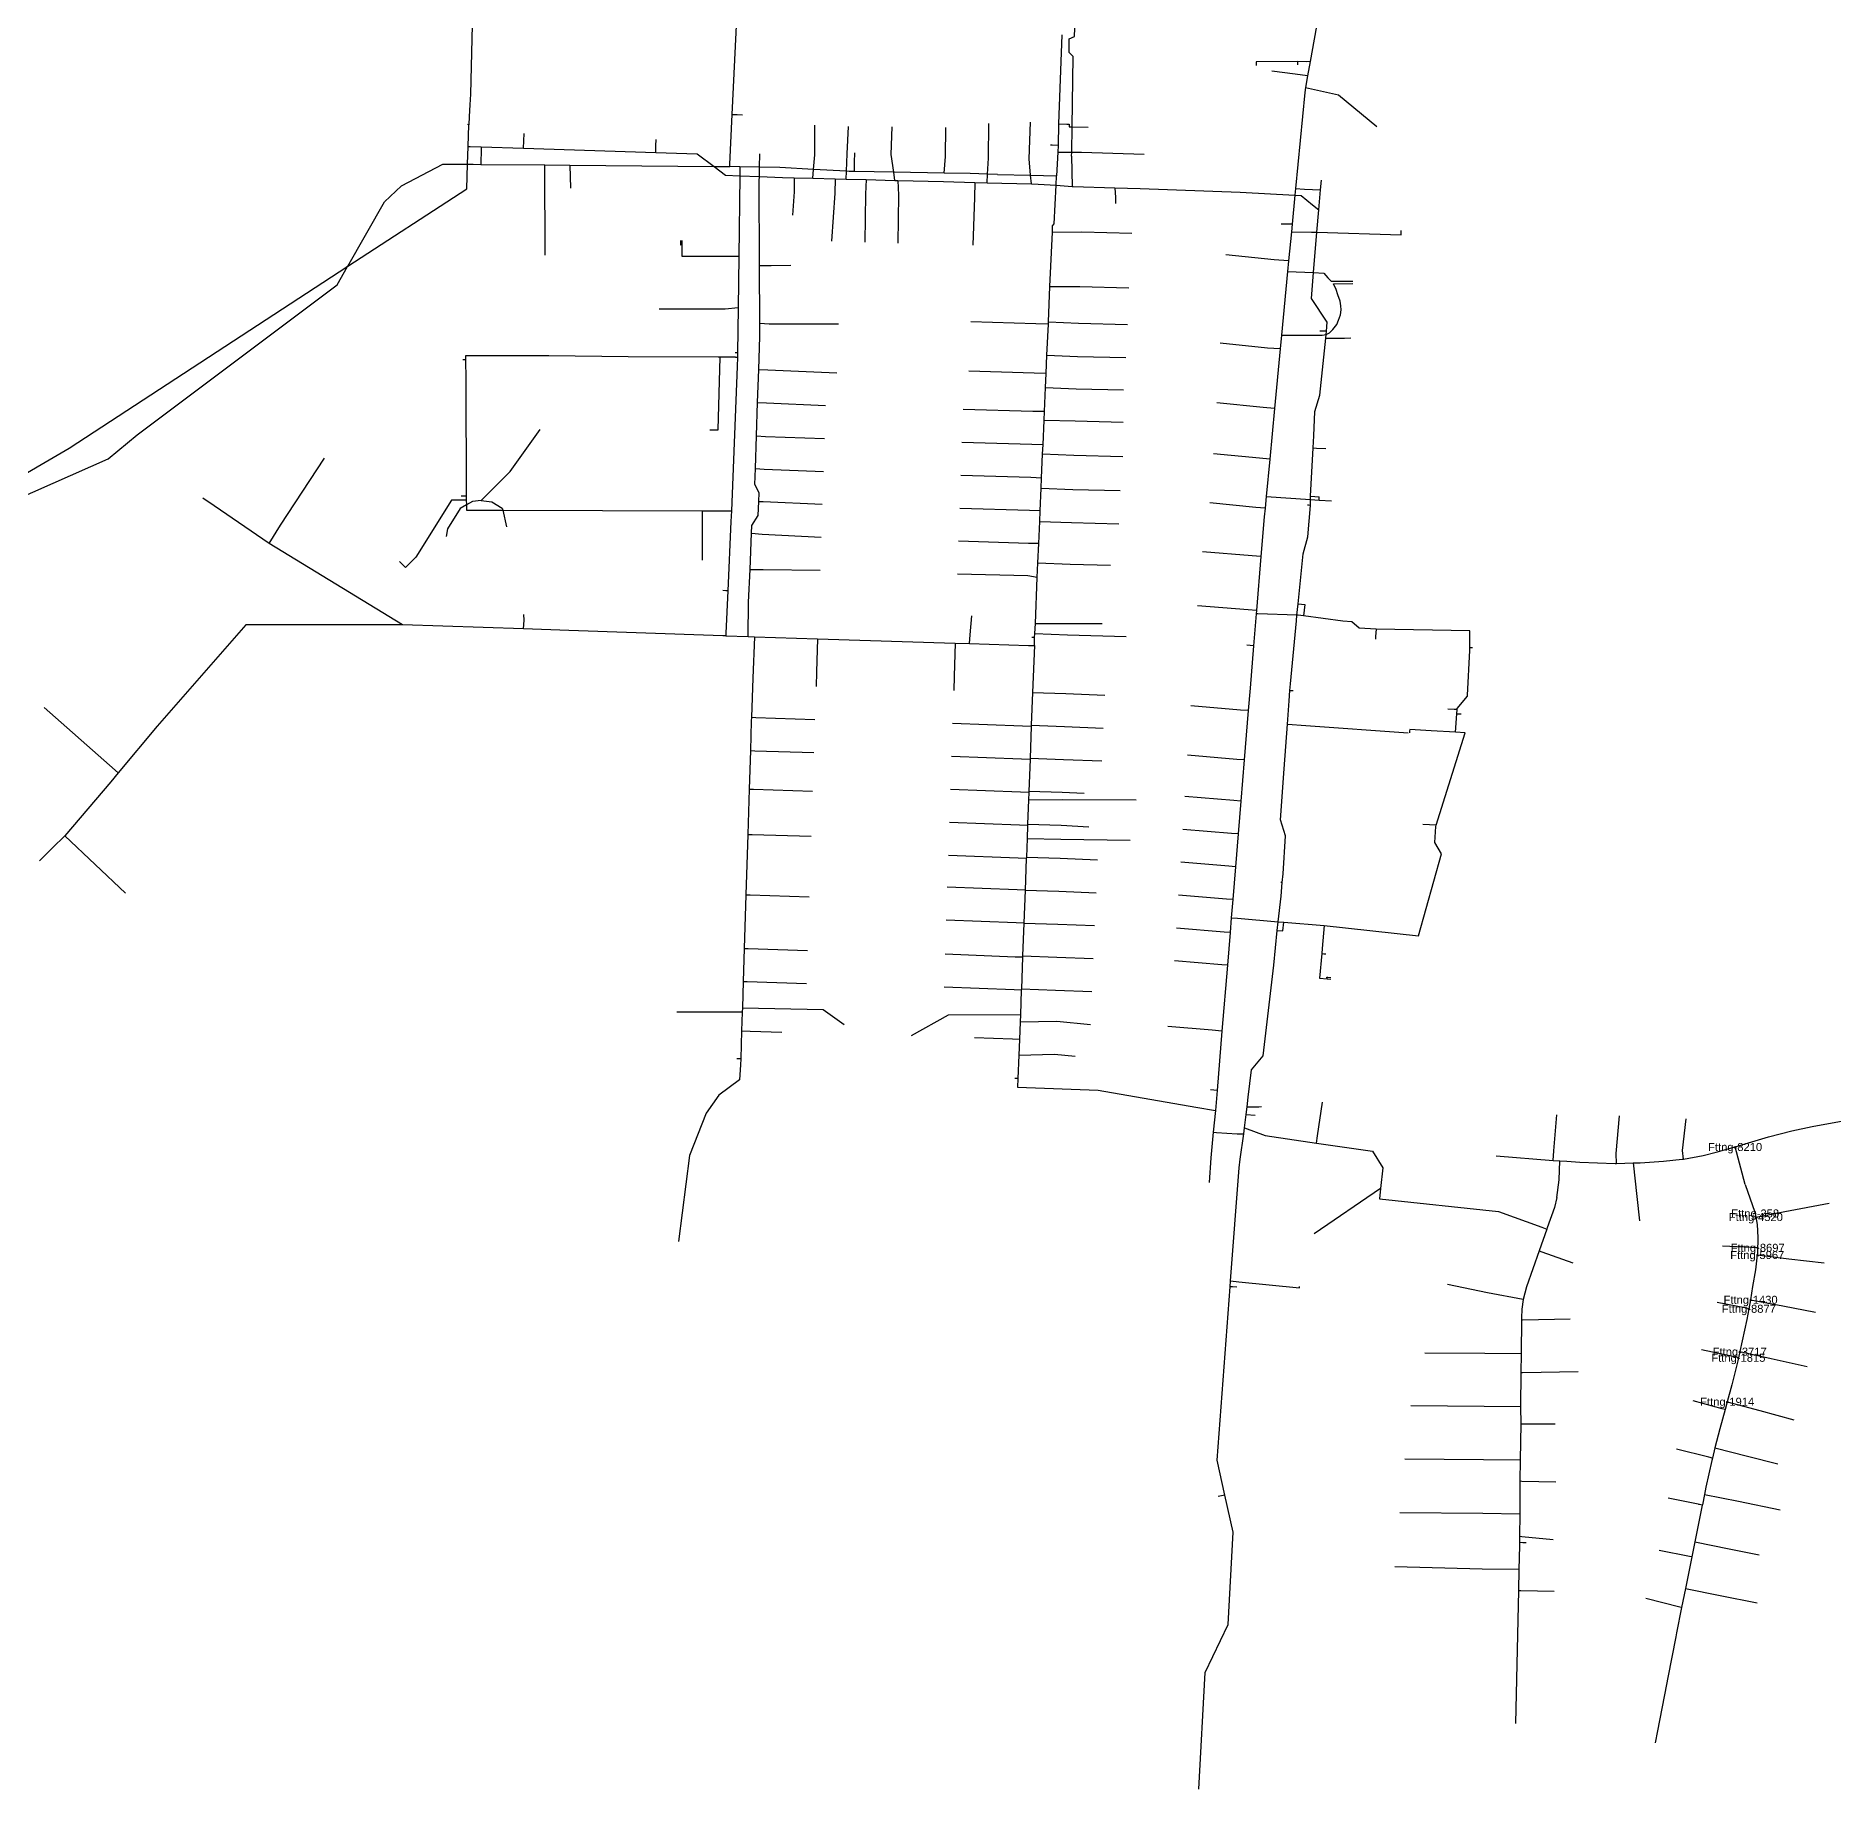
# Model space of a CAD drawing. Header units: inches. Extents: x 1024943 to 1043005, y 1856303 to 1868730.
# Drawn here: x 1032801 to 1035495, y 1856376 to 1859006 of the extents above; entities that cross this region are included whole.
import ezdxf
from ezdxf.enums import TextEntityAlignment as Align

# ---------------------------------------------------------------- set-up
doc = ezdxf.new("R2010")
doc.units = ezdxf.units.IN
doc.header["$MEASUREMENT"] = 0
doc.header["$PDMODE"] = 36
for name, color, linetype in [('Water_Junction', 50, 'Continuous'), ('Water_Junction_assetid_Labels', 7, 'Continuous'), ('Water_Network', 130, 'Continuous')]:
    doc.layers.add(name, color=color, linetype=linetype)
doc.styles.get("Standard").update_dxf_attribs({"font": 'arial.ttf'})

msp = doc.modelspace()

# ---------------------------------------------------------------- linework, layer by layer
at = {"layer": 'Water_Junction'}
for p in [(1035348.5, 1857338.8, 0), (1035378.5, 1857239.1, 0), (1035379.6, 1857233.7, 0), (1035382.3, 1857187.6, 0), (1035381.7, 1857176.8, 0), (1035371.7, 1857109.6, 0), (1035369.1, 1857096.1, 0), (1035353.4, 1857022.6, 0), (1035355.4, 1857031.8, 0), (1035336.6, 1856956.7, 0)]:
    msp.add_point(p, dxfattribs=at)
at = {"layer": 'Water_Network', "elevation": 0}
for points in [[(1033844.7, 1858887.9), (1033854.5, 1859093.2), (1033858.6, 1859178.6)], [(1034744.5, 1859154.2), (1034738.6, 1859121), (1034711.3, 1858967.2)], [(1034353.6, 1858825.1), (1034353.7, 1858831.3), (1034354.3, 1858869.1), (1034356, 1858974.9), (1034350.1, 1858980.8), (1034350.1, 1859001.1), (1034357.7, 1859004.5), (1034362.2, 1859116.6), (1034362.5, 1859124.8)], [(1033456.4, 1859084.8), (1033452, 1858918.4), (1033451.2, 1858902.3), (1033450.3, 1858884.8)], [(1033456.4, 1859084.8), (1033452, 1858918.4), (1033451.2, 1858902.3), (1033450.3, 1858884.8)], [(1034338.8, 1859007.3), (1034334, 1858873.7)], [(1034338.8, 1859007.3), (1034334, 1858873.7)], [(1034692.3, 1858967.1), (1034630.4, 1858966.9), (1034630.2, 1858961.2)], [(1034692.3, 1858967.1), (1034692.5, 1858964.5)], [(1034705.3, 1858966.6), (1034692.3, 1858967.1)], [(1034692.5, 1858964.5), (1034692.5, 1858962.1)], [(1034711.3, 1858967.2), (1034707.5, 1858945.9), (1034704.4, 1858928.2), (1034703.1, 1858920.7)], [(1034711.3, 1858967.2), (1034705.3, 1858966.6)], [(1034688.8, 1858948.4), (1034653.6, 1858952.9)], [(1034707.5, 1858945.9), (1034688.8, 1858948.4)], [(1034703.1, 1858920.7), (1034689.4, 1858776.9)], [(1034704.4, 1858928.2), (1034753.8, 1858917)], [(1034753.8, 1858917), (1034811.4, 1858869.6)], [(1033450.3, 1858884.8), (1033449.7, 1858872.4)], [(1033450.3, 1858884.8), (1033449.7, 1858872.4)], [(1033841, 1858813), (1033844.7, 1858887.9)], [(1033844.7, 1858887.9), (1033852.3, 1858887.5)], [(1033852.3, 1858887.5), (1033859.9, 1858887.1)], [(1034290, 1858821.2), (1034292, 1858876.4)], [(1033449.7, 1858872.4), (1033447.9, 1858872.5)], [(1033448.7, 1858839.8), (1033449.7, 1858872.4)], [(1033448.7, 1858839.8), (1033449.7, 1858872.4)], [(1033531.7, 1858837.1), (1033532.1, 1858848.2), (1033532.5, 1858859.3)], [(1033729.9, 1858830.8), (1033730.2, 1858840.5), (1033730.5, 1858850.2)], [(1033968.3, 1858827.4), (1033968.7, 1858871.8)], [(1034017, 1858828.6), (1034019.2, 1858869.6)], [(1034083, 1858827.9), (1034084.3, 1858869)], [(1034164.3, 1858824.5), (1034165, 1858868.1)], [(1034228.7, 1858822.3), (1034229.5, 1858874.1)], [(1034334, 1858873.7), (1034333.3, 1858841.4)], [(1034334, 1858873.7), (1034333.3, 1858841.4)], [(1034334, 1858873.7), (1034346.5, 1858873.3)], [(1034346.5, 1858873.3), (1034350.1, 1858873.1), (1034350.1, 1858869.1)], [(1034350.1, 1858869.1), (1034354.3, 1858869.1), (1034378.3, 1858868.8)], [(1032557.4, 1858249.3), (1032752, 1858329.6), (1032850.3, 1858387.3), (1033268.2, 1858659.9), (1033446.8, 1858776.4), (1033447.9, 1858813.1), (1033448.7, 1858839.8)], [(1032557.4, 1858249.3), (1032752, 1858329.6), (1032850.3, 1858387.3), (1033268.2, 1858659.9), (1033446.8, 1858776.4), (1033447.9, 1858813.1), (1033448.7, 1858839.8)], [(1033448.7, 1858839.8), (1033451.8, 1858839.7), (1033468.3, 1858839.2)], [(1033448.7, 1858839.8), (1033451.8, 1858839.7), (1033468.3, 1858839.2)], [(1033468.3, 1858839.2), (1033468.2, 1858836.9), (1033467.5, 1858812.9)], [(1033468.3, 1858839.2), (1033468.2, 1858836.9), (1033467.5, 1858812.9)], [(1033468.3, 1858839.2), (1033531.7, 1858837.1), (1033729.9, 1858830.8), (1033792.3, 1858828.8), (1033817.6, 1858809.7), (1033834.8, 1858796.7), (1033856.1, 1858795.9), (1033885.4, 1858794.7), (1033920.1, 1858793.2)], [(1033468.3, 1858839.2), (1033531.7, 1858837.1), (1033729.9, 1858830.8), (1033792.3, 1858828.8), (1033817.6, 1858809.7), (1033834.8, 1858796.7), (1033856.1, 1858795.9), (1033885.4, 1858794.7), (1033920.1, 1858793.2)], [(1033885.3, 1858788.1), (1033885.4, 1858794.7), (1033885.7, 1858808.6), (1033886.1, 1858828.6)], [(1033965.5, 1858792.1), (1033966.5, 1858805.2), (1033968.3, 1858827.4)], [(1034015.5, 1858790.8), (1034015.9, 1858802.5), (1034017, 1858828.6)], [(1034027.9, 1858802.1), (1034028.2, 1858816.2), (1034028.4, 1858830.2)], [(1034088.6, 1858788.9), (1034086.8, 1858801.2), (1034083, 1858827.9)], [(1034162.4, 1858799.9), (1034164.3, 1858824.5)], [(1034226.8, 1858785.4), (1034227.4, 1858798.3), (1034228.7, 1858822.3)], [(1034324.5, 1858841.9), (1034321.7, 1858841.8)], [(1034333.3, 1858841.4), (1034324.5, 1858841.9)], [(1034333.3, 1858841.4), (1034332.8, 1858831.4), (1034331, 1858795.7)], [(1034333.3, 1858841.4), (1034332.8, 1858831.4), (1034331, 1858795.7)], [(1034332.8, 1858831.4), (1034353.7, 1858831.3), (1034368.4, 1858831.2)], [(1034353.6, 1858825.1), (1034354.3, 1858779.7)], [(1034368.4, 1858831.2), (1034462.5, 1858828.2)], [(1032712.9, 1858284.5), (1032908.7, 1858371.2), (1032952.2, 1858407.1), (1033252.2, 1858631.9), (1033268, 1858659.5), (1033267.9, 1858659.4), (1033267.8, 1858659.4), (1033267.8, 1858659.5), (1033267.7, 1858659.5), (1033267.7, 1858659.5), (1033267.6, 1858659.5), (1033267.6, 1858659.6), (1033267.6, 1858659.6), (1033267.5, 1858659.7), (1033267.5, 1858659.8), (1033267.5, 1858659.8), (1033267.5, 1858659.9), (1033267.6, 1858659.9), (1033267.6, 1858660), (1033267.6, 1858660), (1033267.7, 1858660.1), (1033267.7, 1858660.1), (1033267.8, 1858660.1), (1033267.8, 1858660.1), (1033267.9, 1858660.1), (1033268, 1858660.1), (1033268, 1858660.1), (1033268.1, 1858660.1), (1033268.1, 1858660), (1033268.2, 1858660), (1033268.2, 1858659.9), (1033268.2, 1858659.9), (1033268.5, 1858660.3), (1033323.5, 1858756.5), (1033348.5, 1858780.5), (1033410.6, 1858813.4), (1033447.4, 1858813.1), (1033447.4, 1858813.2), (1033447.4, 1858813.2), (1033447.5, 1858813.3), (1033447.5, 1858813.4), (1033447.6, 1858813.4), (1033447.6, 1858813.5), (1033447.7, 1858813.5), (1033447.8, 1858813.6), (1033447.9, 1858813.6), (1033448, 1858813.6), (1033448.1, 1858813.5), (1033448.1, 1858813.5), (1033448.2, 1858813.4), (1033448.3, 1858813.4), (1033448.3, 1858813.3), (1033448.4, 1858813.2), (1033448.4, 1858813.1), (1033448.4, 1858813.1), (1033456.1, 1858813), (1033467.5, 1858812.9), (1033563.7, 1858812), (1033601.4, 1858811.7), (1033817.1, 1858809.7), (1033817.1, 1858809.7), (1033817.1, 1858809.8), (1033817, 1858809.9), (1033817, 1858809.9), (1033817, 1858810), (1033817.1, 1858810), (1033817.1, 1858810.1), (1033817.1, 1858810.1), (1033817.1, 1858810.2), (1033817.2, 1858810.2), (1033817.2, 1858810.3), (1033817.3, 1858810.3), (1033817.4, 1858810.3), (1033817.4, 1858810.3), (1033817.5, 1858810.3), (1033817.5, 1858810.3), (1033817.6, 1858810.2), (1033817.6, 1858810.2), (1033817.7, 1858810.1), (1033817.7, 1858810.1), (1033817.7, 1858810), (1033817.7, 1858810), (1033817.7, 1858809.9), (1033817.7, 1858809.8), (1033817.7, 1858809.8), (1033817.7, 1858809.7), (1033817.6, 1858809.7), (1033818.1, 1858809.7), (1033841, 1858809.5)], [(1032712.9, 1858284.5), (1032908.7, 1858371.2), (1032952.2, 1858407.1), (1033252.2, 1858631.9), (1033268, 1858659.5), (1033267.9, 1858659.4), (1033267.8, 1858659.4), (1033267.8, 1858659.5), (1033267.7, 1858659.5), (1033267.7, 1858659.5), (1033267.6, 1858659.5), (1033267.6, 1858659.6), (1033267.6, 1858659.6), (1033267.5, 1858659.7), (1033267.5, 1858659.8), (1033267.5, 1858659.8), (1033267.5, 1858659.9), (1033267.6, 1858659.9), (1033267.6, 1858660), (1033267.6, 1858660), (1033267.7, 1858660.1), (1033267.7, 1858660.1), (1033267.8, 1858660.1), (1033267.8, 1858660.1), (1033267.9, 1858660.1), (1033268, 1858660.1), (1033268, 1858660.1), (1033268.1, 1858660.1), (1033268.1, 1858660), (1033268.2, 1858660), (1033268.2, 1858659.9), (1033268.2, 1858659.9), (1033268.5, 1858660.3), (1033323.5, 1858756.5), (1033348.5, 1858780.5), (1033410.6, 1858813.4), (1033447.4, 1858813.1), (1033447.4, 1858813.2), (1033447.4, 1858813.2), (1033447.5, 1858813.3), (1033447.5, 1858813.4), (1033447.6, 1858813.4), (1033447.6, 1858813.5), (1033447.7, 1858813.5), (1033447.8, 1858813.6), (1033447.9, 1858813.6), (1033448, 1858813.6), (1033448.1, 1858813.5), (1033448.1, 1858813.5), (1033448.2, 1858813.4), (1033448.3, 1858813.4), (1033448.3, 1858813.3), (1033448.4, 1858813.2), (1033448.4, 1858813.1), (1033448.4, 1858813.1), (1033456.1, 1858813), (1033467.5, 1858812.9), (1033563.7, 1858812), (1033601.4, 1858811.7), (1033817.1, 1858809.7), (1033817.1, 1858809.7), (1033817.1, 1858809.8), (1033817, 1858809.9), (1033817, 1858809.9), (1033817, 1858810), (1033817.1, 1858810), (1033817.1, 1858810.1), (1033817.1, 1858810.1), (1033817.1, 1858810.2), (1033817.2, 1858810.2), (1033817.2, 1858810.3), (1033817.3, 1858810.3), (1033817.4, 1858810.3), (1033817.4, 1858810.3), (1033817.5, 1858810.3), (1033817.5, 1858810.3), (1033817.6, 1858810.2), (1033817.6, 1858810.2), (1033817.7, 1858810.1), (1033817.7, 1858810.1), (1033817.7, 1858810), (1033817.7, 1858810), (1033817.7, 1858809.9), (1033817.7, 1858809.8), (1033817.7, 1858809.8), (1033817.7, 1858809.7), (1033817.6, 1858809.7), (1033818.1, 1858809.7), (1033841, 1858809.5)], [(1033564.1, 1858676.7), (1033563.7, 1858812)], [(1033601.4, 1858811.7), (1033602.1, 1858777.4)], [(1033841, 1858809.5), (1033841, 1858813)], [(1033856.3, 1858809.2), (1033841, 1858809.5)], [(1033856.3, 1858809.2), (1033841, 1858809.5)], [(1033856.3, 1858809.2), (1033856.1, 1858795.9), (1033854.5, 1858674.6)], [(1034242.6, 1858797.8), (1034227.4, 1858798.3), (1034201.4, 1858799.3), (1034162.4, 1858799.9), (1034086.8, 1858801.2), (1034027.9, 1858802.1), (1034020.2, 1858802.3), (1034015.9, 1858802.5), (1033966.5, 1858805.2), (1033915.9, 1858808), (1033885.7, 1858808.6), (1033856.3, 1858809.2)], [(1034242.6, 1858797.8), (1034227.4, 1858798.3), (1034201.4, 1858799.3), (1034162.4, 1858799.9), (1034086.8, 1858801.2), (1034027.9, 1858802.1), (1034020.2, 1858802.3), (1034015.9, 1858802.5), (1033966.5, 1858805.2), (1033915.9, 1858808), (1033885.7, 1858808.6), (1033856.3, 1858809.2)], [(1034242.6, 1858797.8), (1034292.1, 1858796.6), (1034331, 1858795.7)], [(1034242.6, 1858797.8), (1034292.1, 1858796.6), (1034331, 1858795.7)], [(1034293.2, 1858783.7), (1034292.1, 1858796.6), (1034290, 1858821.2)], [(1034325, 1858716.6), (1034324.9, 1858720.5), (1034327.5, 1858723.7), (1034330.3, 1858781.5), (1034331, 1858795.7)], [(1033869.3, 1858156.3), (1033871.4, 1858205), (1033873.8, 1858259.7), (1033874.3, 1858271), (1033883.6, 1858286.2), (1033884.7, 1858307.2), (1033885.3, 1858319.9), (1033878.5, 1858332.6), (1033879.4, 1858356.4), (1033881, 1858405.5), (1033882.8, 1858455.8), (1033884.5, 1858505.3), (1033886.1, 1858554.4), (1033886.1, 1858574.6), (1033885.8, 1858661.2), (1033885.3, 1858788.1)], [(1033920.1, 1858793.2), (1033937.4, 1858792.8), (1033965.5, 1858792.1), (1033999, 1858791.2), (1034015.5, 1858790.8), (1034045.6, 1858790), (1034088.6, 1858788.9), (1034093.1, 1858788.8), (1034161.7, 1858787.1), (1034208.6, 1858785.9), (1034226.8, 1858785.4), (1034293.2, 1858783.7), (1034303.2, 1858783.4)], [(1033920.1, 1858793.2), (1033937.4, 1858792.8), (1033965.5, 1858792.1), (1033999, 1858791.2), (1034015.5, 1858790.8), (1034045.6, 1858790), (1034088.6, 1858788.9), (1034093.1, 1858788.8), (1034161.7, 1858787.1), (1034208.6, 1858785.9), (1034226.8, 1858785.4), (1034293.2, 1858783.7), (1034303.2, 1858783.4)], [(1033937.6, 1858771.5), (1033934.8, 1858736.7)], [(1033937.4, 1858792.8), (1033937.6, 1858771.5)], [(1033998.4, 1858769.6), (1033993.7, 1858697.5)], [(1033999, 1858791.2), (1033998.4, 1858769.6)], [(1034044.4, 1858768.2), (1034043.7, 1858696)], [(1034045.6, 1858790), (1034044.4, 1858768.2)], [(1034093.1, 1858788.8), (1034093.8, 1858766.7)], [(1034208.6, 1858785.9), (1034208.1, 1858763.1)], [(1034303.2, 1858783.4), (1034330.3, 1858781.5), (1034354.3, 1858779.7), (1034355.7, 1858779.6), (1034418.3, 1858777.8), (1034456.4, 1858776.7), (1034606.5, 1858771.4), (1034688.4, 1858766.7), (1034697.6, 1858766.2), (1034714.7, 1858752.2), (1034724.2, 1858744.4)], [(1034303.2, 1858783.4), (1034330.3, 1858781.5), (1034354.3, 1858779.7), (1034355.7, 1858779.6), (1034418.3, 1858777.8), (1034456.4, 1858776.7), (1034606.5, 1858771.4), (1034688.4, 1858766.7), (1034697.6, 1858766.2), (1034714.7, 1858752.2), (1034724.2, 1858744.4)], [(1034418.3, 1858777.8), (1034419.5, 1858763.1)], [(1034689.4, 1858776.9), (1034688.4, 1858766.7), (1034684.3, 1858723.3)], [(1034689.4, 1858776.9), (1034702.8, 1858775.8)], [(1034702.8, 1858775.8), (1034726.7, 1858774.5)], [(1034724.2, 1858744.4), (1034726.7, 1858774.5)], [(1034726.7, 1858774.5), (1034728.2, 1858789.3)], [(1034093.8, 1858766.7), (1034093.1, 1858694.5)], [(1034208.1, 1858763.1), (1034205.3, 1858691.8)], [(1034419.5, 1858763.1), (1034419.5, 1858753.9)], [(1034735.7, 1858562.7), (1034736.6, 1858575.9), (1034713.2, 1858611.7), (1034716.4, 1858650.4), (1034721.4, 1858710.9), (1034724.2, 1858744.4)], [(1034735.7, 1858562.7), (1034736.6, 1858575.9), (1034713.2, 1858611.7), (1034716.4, 1858650.4), (1034721.4, 1858710.9), (1034724.2, 1858744.4)], [(1034298, 1858103), (1034298.4, 1858109.1), (1034299.2, 1858124.3), (1034302, 1858192.9), (1034302.9, 1858214.9), (1034304.2, 1858243.9), (1034305.7, 1858277.2), (1034306.4, 1858293.3), (1034307.9, 1858327.1), (1034308.5, 1858342), (1034310.1, 1858378.5), (1034310.7, 1858392), (1034312.3, 1858428.9), (1034312.9, 1858442.2), (1034314.5, 1858478), (1034315.4, 1858499.1), (1034316.6, 1858526.5), (1034318.7, 1858573.3), (1034318.8, 1858576.5), (1034321.1, 1858629.8), (1034324.7, 1858710.9), (1034325, 1858716.6)], [(1034684.3, 1858723.3), (1034683.2, 1858711.5), (1034679, 1858668.2), (1034677.5, 1858652.3), (1034668.4, 1858556.8), (1034666.4, 1858535.9), (1034657.9, 1858446.8), (1034650.7, 1858370.8), (1034645.3, 1858314.7)], [(1034673.1, 1858723.3), (1034667.8, 1858723.3)], [(1034684.3, 1858723.3), (1034673.1, 1858723.3)], [(1034713.5, 1858711.1), (1034721.4, 1858710.9), (1034847.6, 1858707.2), (1034847.8, 1858713.7)], [(1033767.6, 1858692.9), (1033767.6, 1858698.7)], [(1033769.7, 1858691.9), (1033767.6, 1858691.5), (1033767.6, 1858692.9)], [(1033769.7, 1858691.9), (1033769.7, 1858698.6)], [(1033852.2, 1858674.6), (1033769.7, 1858674.5), (1033769.7, 1858691.9)], [(1034324.7, 1858710.9), (1034368.8, 1858711.4)], [(1034368.8, 1858711.4), (1034443.8, 1858709.4)], [(1034683.2, 1858711.5), (1034713.5, 1858711.1)], [(1033854.5, 1858674.6), (1033852.2, 1858674.6)], [(1033854.5, 1858674.6), (1033853.6, 1858597.4), (1033852.7, 1858530.1)], [(1033885.8, 1858661.2), (1033903.3, 1858661.1)], [(1033903.3, 1858661.1), (1033932.3, 1858661.8)], [(1034657.5, 1858669.8), (1034584.6, 1858677.2)], [(1034679, 1858668.2), (1034657.5, 1858669.8)], [(1034677.5, 1858652.3), (1034716.4, 1858650.4), (1034732, 1858649.6)], [(1034714.1, 1858556.8), (1034729.1, 1858556.4), (1034735.4, 1858557.5), (1034740.4, 1858560), (1034745.4, 1858564.9), (1034751.1, 1858572.8), (1034753.9, 1858578.9), (1034756.7, 1858587.2), (1034757.8, 1858594.4), (1034757.2, 1858600.5), (1034756.2, 1858607.8), (1034752.9, 1858617.2), (1034750.1, 1858624.9), (1034746.3, 1858633.8), (1034775.3, 1858634.3)], [(1034732, 1858649.6), (1034737.7, 1858642.4), (1034742.6, 1858637.6), (1034775.4, 1858637.7)], [(1034321.1, 1858629.8), (1034365.9, 1858629.5)], [(1034365.9, 1858629.5), (1034439.4, 1858627.6)], [(1033834, 1858595.8), (1033735, 1858595.8)], [(1033853.6, 1858597.4), (1033834, 1858595.8)], [(1033886.1, 1858574.6), (1033900.3, 1858573.8)], [(1033900.3, 1858573.8), (1034003.9, 1858573.5)], [(1034299.9, 1858573.6), (1034202.3, 1858576.5)], [(1034318.7, 1858573.3), (1034299.9, 1858573.6)], [(1034318.8, 1858576.5), (1034364, 1858574.6)], [(1034364, 1858574.6), (1034437.2, 1858572.7)], [(1034668.4, 1858556.8), (1034714.1, 1858556.8)], [(1034716.6, 1858405.6), (1034718.5, 1858442), (1034725.6, 1858466.4), (1034735, 1858552.3)], [(1034716.6, 1858405.6), (1034718.5, 1858442), (1034725.6, 1858466.4), (1034735, 1858552.3)], [(1034730.7, 1858562.7), (1034725.7, 1858562.6)], [(1034735.7, 1858562.7), (1034730.7, 1858562.7)], [(1034735, 1858552.3), (1034735.4, 1858557.5), (1034735.7, 1858562.7)], [(1034735, 1858552.3), (1034735.4, 1858557.5), (1034735.7, 1858562.7)], [(1034735, 1858552.3), (1034762.6, 1858552.3)], [(1034762.6, 1858552.3), (1034772.2, 1858552.4)], [(1033826.7, 1858523.8), (1033823.5, 1858523.8), (1033688.8, 1858524.3), (1033569.7, 1858525.6), (1033444.9, 1858525.6), (1033444.9, 1858519.6)], [(1033850.8, 1858530.1), (1033849.1, 1858530.1)], [(1033852.7, 1858530.1), (1033850.8, 1858530.1)], [(1033852.7, 1858530.1), (1033852.6, 1858523.7)], [(1034316.6, 1858526.5), (1034362.3, 1858524.8)], [(1034647.5, 1858537.3), (1034576.4, 1858544.5)], [(1034666.4, 1858535.9), (1034647.5, 1858537.3)], [(1033442.7, 1858519.6), (1033440.5, 1858519.6)], [(1033444.9, 1858519.6), (1033442.7, 1858519.6)], [(1033444.9, 1858519.6), (1033445.3, 1858490.7), (1033445.5, 1858315)], [(1033811, 1858414.6), (1033823.8, 1858414.6), (1033826.7, 1858523.8)], [(1033849.6, 1858523.8), (1033826.7, 1858523.8)], [(1033852.6, 1858523.7), (1033852.3, 1858509.7), (1033843.5, 1858293.1)], [(1033849.6, 1858523.8), (1033852.6, 1858523.7)], [(1033884.5, 1858505.3), (1033897.9, 1858504.6)], [(1033897.9, 1858504.6), (1034001.4, 1858500.1)], [(1034297.4, 1858499.5), (1034199.3, 1858502.4)], [(1034315.4, 1858499.1), (1034297.4, 1858499.5)], [(1034362.3, 1858524.8), (1034435, 1858522.9)], [(1034314.5, 1858478), (1034360.6, 1858476.2)], [(1034360.6, 1858476.2), (1034431.4, 1858474.4)], [(1033882.8, 1858455.8), (1033896.2, 1858455.1)], [(1033896.2, 1858455.1), (1033984.6, 1858451.1)], [(1034295.5, 1858441.9), (1034190.8, 1858445)], [(1034640.8, 1858448.1), (1034571.3, 1858455.1)], [(1034657.9, 1858446.8), (1034640.8, 1858448.1)], [(1034312.9, 1858442.2), (1034295.5, 1858441.9)], [(1034312.3, 1858428.9), (1034358.9, 1858427.9)], [(1034358.9, 1858427.9), (1034430.8, 1858426)], [(1033468.3, 1858308.7), (1033511.8, 1858352.2), (1033556.9, 1858415)], [(1033881, 1858405.5), (1033894.5, 1858404.8)], [(1033894.5, 1858404.8), (1033983, 1858401.7)], [(1034293.9, 1858392.5), (1034189.1, 1858395.6)], [(1034310.7, 1858392), (1034293.9, 1858392.5)], [(1034711.8, 1858315.1), (1034715.6, 1858387.4), (1034716.6, 1858405.6)], [(1034711.8, 1858315.1), (1034715.6, 1858387.4), (1034716.6, 1858405.6)], [(1033167.5, 1858271.5), (1033233.3, 1858372.1)], [(1034310.1, 1858378.5), (1034357.1, 1858376.7)], [(1034357.1, 1858376.7), (1034430.2, 1858374.8)], [(1034635.1, 1858371.9), (1034566.3, 1858378.8)], [(1034650.7, 1858370.8), (1034635.1, 1858371.9)], [(1034715.6, 1858387.4), (1034720.6, 1858387.1), (1034734.7, 1858386.4)], [(1033879.4, 1858356.4), (1033892.7, 1858355.8)], [(1033892.7, 1858355.8), (1033981.3, 1858352.3)], [(1034292.2, 1858343.1), (1034187.4, 1858346.2)], [(1034308.5, 1858342), (1034292.2, 1858343.1)], [(1033067.9, 1858300.5), (1033050.8, 1858312.2)], [(1033441.8, 1858315), (1033438.3, 1858315)], [(1033445.5, 1858315), (1033441.8, 1858315)], [(1033445.5, 1858315), (1033445.6, 1858309.1)], [(1034307.9, 1858327.1), (1034355.3, 1858325.3)], [(1034355.3, 1858325.3), (1034426.5, 1858323.4)], [(1034645.3, 1858314.7), (1034643.7, 1858297.1), (1034642.4, 1858284.1), (1034637.5, 1858224.6), (1034630.9, 1858143.5), (1034630.5, 1858138.8)], [(1034645.3, 1858314.7), (1034711.8, 1858309.9), (1034724.7, 1858309)], [(1034711.7, 1858301.2), (1034711.8, 1858309.9), (1034711.8, 1858315.1)], [(1034711.7, 1858301.2), (1034711.8, 1858309.9), (1034711.8, 1858315.1)], [(1034711.8, 1858315.1), (1034724.9, 1858314.3)], [(1034724.7, 1858309), (1034724.9, 1858314.3)], [(1033150.4, 1858243.9), (1033067.9, 1858300.5)], [(1033445.6, 1858309.1), (1033440.8, 1858309.1), (1033423.5, 1858309.1), (1033370.3, 1858223.8), (1033354.7, 1858208.2), (1033345.5, 1858217)], [(1033446.2, 1858301.9), (1033436.6, 1858296.5), (1033417.6, 1858266.1), (1033415.5, 1858254.4)], [(1033445.6, 1858309.1), (1033446.2, 1858301.9)], [(1033446.2, 1858301.9), (1033446.1, 1858294.1), (1033500.7, 1858294), (1033799.7, 1858293.3)], [(1033468.3, 1858308.7), (1033455.2, 1858307), (1033446.2, 1858301.9)], [(1033468.3, 1858308.7), (1033484.3, 1858306.6), (1033499.9, 1858297.3), (1033500.7, 1858294), (1033506.3, 1858269.3)], [(1033799.7, 1858286.1), (1033799.5, 1858219.2)], [(1033799.7, 1858293.3), (1033799.7, 1858286.1)], [(1033799.7, 1858293.3), (1033840.8, 1858293.2)], [(1033843.5, 1858293.1), (1033842.8, 1858277), (1033838.1, 1858173.1)], [(1033840.8, 1858293.2), (1033843.5, 1858293.1)], [(1033884.7, 1858307.2), (1033891.1, 1858306.9)], [(1033891.1, 1858306.9), (1033979.7, 1858302.9)], [(1034290.6, 1858293.7), (1034185.8, 1858296.8)], [(1034306.4, 1858293.3), (1034290.6, 1858293.7)], [(1034629.6, 1858298.1), (1034561, 1858305)], [(1034643.7, 1858297.1), (1034629.6, 1858298.1)], [(1034693.2, 1858153.8), (1034700.7, 1858228.7), (1034707.8, 1858254.1), (1034711.7, 1858301.2)], [(1034693.2, 1858153.8), (1034700.7, 1858228.7), (1034707.8, 1858254.1), (1034711.7, 1858301.2)], [(1034708.8, 1858301.5), (1034707.1, 1858301.6)], [(1034711.7, 1858301.2), (1034708.8, 1858301.5)], [(1034724.7, 1858309), (1034743.5, 1858308)], [(1033150.4, 1858243.9), (1033167.5, 1858271.5)], [(1033873.8, 1858259.7), (1033889.5, 1858258)], [(1033889.5, 1858258), (1033978, 1858253.5)], [(1034305.7, 1858277.2), (1034353.5, 1858275.4)], [(1034353.5, 1858275.4), (1034424.4, 1858273.5)], [(1033350.3, 1858122), (1033150.4, 1858243.9)], [(1034289, 1858244.3), (1034184.1, 1858247.4)], [(1034304.2, 1858243.9), (1034289, 1858244.3)], [(1034624.2, 1858225.6), (1034549.8, 1858231.8)], [(1033871.4, 1858205), (1033891.1, 1858204.9)], [(1033891.1, 1858204.9), (1033976.4, 1858204.1)], [(1034302.9, 1858214.9), (1034351.4, 1858213.2)], [(1034351.4, 1858213.2), (1034412.1, 1858211.6)], [(1034637.5, 1858224.6), (1034624.2, 1858225.6)], [(1034287.7, 1858195.5), (1034182.4, 1858198)], [(1034302, 1858192.9), (1034287.7, 1858195.5)], [(1033835.2, 1858173.3), (1033830.4, 1858173.5)], [(1033838.1, 1858173.1), (1033835.2, 1858173.3)], [(1033838.1, 1858173.1), (1033835.2, 1858109.4)], [(1033868.5, 1858104.6), (1033869.3, 1858156.3)], [(1034618.1, 1858144.4), (1034542.2, 1858150.8)], [(1034680.9, 1858023.8), (1034681.6, 1858033.4), (1034690.6, 1858127.9), (1034691.4, 1858136.6), (1034693.2, 1858153.8)], [(1034680.9, 1858023.8), (1034681.6, 1858033.4), (1034690.6, 1858127.9), (1034691.4, 1858136.6), (1034693.2, 1858153.8)], [(1034693.2, 1858153.8), (1034703.4, 1858152.8)], [(1034703.4, 1858152.8), (1034701.1, 1858135.5)], [(1033350.3, 1858122), (1033115.1, 1858122), (1032982.4, 1857970.2)], [(1033531.9, 1858115.9), (1033350.3, 1858122)], [(1033531.9, 1858115.9), (1033532.5, 1858129)], [(1033532.5, 1858129), (1033532.3, 1858137.5)], [(1034201.7, 1858107.2), (1034204.2, 1858135.8)], [(1034299.2, 1858124.3), (1034347.5, 1858124)], [(1034347.5, 1858124), (1034399.2, 1858124.2)], [(1034630.9, 1858143.5), (1034618.1, 1858144.4)], [(1034630.5, 1858138.8), (1034626.5, 1858090.7)], [(1034632.8, 1858138.6), (1034630.5, 1858138.8)], [(1034701.1, 1858135.5), (1034693.5, 1858136.5), (1034691.4, 1858136.6), (1034632.8, 1858138.6)], [(1034760.3, 1858127.7), (1034701.1, 1858135.5)], [(1034810.2, 1858115.6), (1034784.6, 1858117.1), (1034773.9, 1858126.4), (1034760.3, 1858127.7)], [(1033830.8, 1858105.8), (1033815.9, 1858106.3), (1033599.6, 1858113.7), (1033531.9, 1858115.9)], [(1033835.1, 1858105.6), (1033830.8, 1858105.8)], [(1033835.2, 1858109.4), (1033835.1, 1858105.6)], [(1033835.1, 1858105.6), (1033868.5, 1858104.6), (1033878, 1858104.3)], [(1033878, 1858104.3), (1033875.7, 1858042.1)], [(1033878, 1858104.3), (1033972.6, 1858101.3), (1034179.1, 1858094.7), (1034200.5, 1858094), (1034289.1, 1858091.2)], [(1033972.6, 1858101.3), (1033971.2, 1858051.4)], [(1034179.1, 1858094.7), (1034177.6, 1858045.3)], [(1034200.5, 1858094), (1034201.7, 1858107.2)], [(1034295.9, 1858103), (1034293.7, 1858103.1)], [(1034298, 1858103), (1034295.9, 1858103)], [(1034297.7, 1858090.9), (1034298, 1858103)], [(1034298.4, 1858109.1), (1034347.4, 1858107.2)], [(1034347.4, 1858107.2), (1034435.2, 1858104.5)], [(1034809.3, 1858104.5), (1034809.1, 1858100.7)], [(1034810.2, 1858115.6), (1034809.3, 1858104.5)], [(1034950.7, 1858088.2), (1034950.6, 1858112.9), (1034810.2, 1858115.6)], [(1034297.7, 1858090.9), (1034295, 1858020.8), (1034293.1, 1857971.4), (1034293.1, 1857969.5), (1034291.3, 1857922), (1034291.2, 1857920.1), (1034289.4, 1857872.6), (1034289.3, 1857870.7), (1034288.9, 1857859.7), (1034287.5, 1857823.1), (1034287.5, 1857821.2), (1034286.7, 1857801.7), (1034285.7, 1857773.7), (1034285.6, 1857771.8), (1034283.8, 1857724.2), (1034281.9, 1857674.8), (1034280.1, 1857625.4), (1034280, 1857623.5), (1034278.2, 1857576), (1034278.1, 1857574), (1034276.7, 1857537.3), (1034276.3, 1857526.8), (1034275.3, 1857500), (1034274.4, 1857476.6), (1034273.1, 1857441.3)], [(1034289.1, 1858091.2), (1034297.7, 1858090.9)], [(1034621.5, 1858091.1), (1034616.4, 1858091.5)], [(1034626.5, 1858090.7), (1034621.3, 1858026.9)], [(1034626.5, 1858090.7), (1034621.5, 1858091.1)], [(1034947.4, 1858016.6), (1034950.7, 1858083.6)], [(1034950.7, 1858083.6), (1034950.7, 1858088.2)], [(1034950.7, 1858088.2), (1034952.6, 1858088.2)], [(1034952.6, 1858088.2), (1034954.5, 1858088.3)], [(1033875.7, 1858042.1), (1033873.5, 1857983.6), (1033873.3, 1857977.4), (1033871.9, 1857933.5), (1033870.1, 1857875.8), (1033868, 1857807.8), (1033865.2, 1857717.2), (1033862.7, 1857636.7), (1033861.1, 1857587.2), (1033859.9, 1857547.6), (1033859.7, 1857540.9), (1033858.8, 1857513.2), (1033857.5, 1857471.1)], [(1033971.2, 1858051.4), (1033970.4, 1858029.4)], [(1034177.6, 1858045.3), (1034176.8, 1858023.4)], [(1034295, 1858020.8), (1034344.7, 1858019.1)], [(1034344.7, 1858019.1), (1034403.3, 1858016.7)], [(1034621.3, 1858026.9), (1034618.5, 1857993.4), (1034612.4, 1857919.5), (1034607.4, 1857857.8), (1034603.3, 1857808.5), (1034599.3, 1857759.2), (1034595.2, 1857709.9), (1034593, 1857682.7)], [(1034679.8, 1858008.1), (1034680.9, 1858023.8)], [(1034679.8, 1858008.1), (1034680.9, 1858023.8)], [(1034680.9, 1858023.8), (1034683.3, 1858023.6)], [(1034683.3, 1858023.6), (1034685.7, 1858023.5)], [(1034931.7, 1857995.2), (1034931.9, 1857996.8), (1034947.4, 1858015.2), (1034947.4, 1858016.6)], [(1032910.7, 1857911.8), (1032813, 1857998.3)], [(1034606.9, 1857994.3), (1034532.2, 1858000.5)], [(1034618.5, 1857993.4), (1034606.9, 1857994.3)], [(1034669.1, 1857735.4), (1034670.9, 1857748.8), (1034674.1, 1857805.4), (1034666.9, 1857829.4), (1034672.4, 1857905.9), (1034677.2, 1857973), (1034679.8, 1858008.1)], [(1034669.1, 1857735.4), (1034670.9, 1857748.8), (1034674.1, 1857805.4), (1034666.9, 1857829.4), (1034672.4, 1857905.9), (1034677.2, 1857973), (1034679.8, 1858008.1)], [(1034927.1, 1857995.3), (1034917.5, 1857995.5)], [(1034931.7, 1857995.2), (1034927.1, 1857995.3)], [(1034929.1, 1857961), (1034931.2, 1857988.8)], [(1034931.2, 1857988.8), (1034931.7, 1857995.2)], [(1034931.2, 1857988.8), (1034934.5, 1857988.7)], [(1034934.5, 1857988.7), (1034937.8, 1857988.6)], [(1032982.4, 1857970.2), (1032924, 1857900)], [(1033873.5, 1857983.6), (1033880.2, 1857983.3)], [(1033880.2, 1857983.3), (1033968.7, 1857980)], [(1034280, 1857969.9), (1034175.2, 1857974)], [(1034293.1, 1857969.5), (1034280, 1857969.9)], [(1034293.1, 1857971.4), (1034343, 1857969.7)], [(1034343, 1857969.7), (1034401.1, 1857967.3)], [(1034677.2, 1857973), (1034704.9, 1857971), (1034858.2, 1857960)], [(1034892.5, 1857963.2), (1034860.8, 1857965.1), (1034860.1, 1857963)], [(1034860.1, 1857963), (1034860.3, 1857959.9)], [(1034929.1, 1857961), (1034892.5, 1857963.2)], [(1034900, 1857821.7), (1034943.5, 1857960.1), (1034929.1, 1857961)], [(1033871.9, 1857933.5), (1033878.5, 1857933.3)], [(1033878.5, 1857933.3), (1033967.1, 1857930.5)], [(1032924, 1857900), (1032910.7, 1857911.8)], [(1034278.4, 1857920.5), (1034173.6, 1857924.5)], [(1034291.2, 1857920.1), (1034278.4, 1857920.5)], [(1034291.3, 1857922), (1034341.3, 1857920.3)], [(1034341.3, 1857920.3), (1034399, 1857917.9)], [(1034601.4, 1857920.3), (1034527.4, 1857926.5)], [(1034612.4, 1857919.5), (1034601.4, 1857920.3)], [(1032924, 1857900), (1032912.7, 1857886.4), (1032843.8, 1857805.5)], [(1033870.1, 1857875.8), (1033876.6, 1857875.6)], [(1033876.6, 1857875.6), (1033965.2, 1857872.8)], [(1034276.8, 1857871.1), (1034172, 1857875.1)], [(1034289.3, 1857870.7), (1034276.8, 1857871.1)], [(1034288.9, 1857859.7), (1034339.6, 1857860.1)], [(1034289.4, 1857872.6), (1034339.6, 1857870.9)], [(1034339.6, 1857870.9), (1034372.5, 1857869.4)], [(1034339.6, 1857860.1), (1034450.5, 1857859.7)], [(1034596.8, 1857858.6), (1034523.5, 1857864.7)], [(1034607.4, 1857857.8), (1034596.8, 1857858.6)], [(1034275.2, 1857821.6), (1034170.4, 1857825.7)], [(1032843.8, 1857805.5), (1032825.4, 1857787.5)], [(1032843.8, 1857805.5), (1032934.9, 1857719.6)], [(1033868, 1857807.8), (1033874.4, 1857807.6)], [(1033874.4, 1857807.6), (1033962.9, 1857804.9)], [(1034287.5, 1857821.2), (1034275.2, 1857821.6)], [(1034286.7, 1857801.7), (1034337.5, 1857800.8)], [(1034287.5, 1857823.1), (1034337.9, 1857821.4)], [(1034337.5, 1857800.8), (1034441.5, 1857799.1)], [(1034337.9, 1857821.4), (1034379.3, 1857819.1)], [(1034593.2, 1857809.3), (1034520.3, 1857815.3)], [(1034603.3, 1857808.5), (1034593.2, 1857809.3)], [(1034890.2, 1857822.2), (1034880.4, 1857822.8)], [(1034900, 1857821.7), (1034890.2, 1857822.2)], [(1034898.2, 1857795.5), (1034899.8, 1857819.6)], [(1034899.8, 1857819.6), (1034900, 1857821.7)], [(1032825.4, 1857787.5), (1032806, 1857768.2)], [(1034273.6, 1857772.2), (1034168.8, 1857776.2)], [(1034285.6, 1857771.8), (1034273.6, 1857772.2)], [(1034285.7, 1857773.7), (1034336.2, 1857772)], [(1034336.2, 1857772), (1034392.4, 1857769.7)], [(1034732.1, 1857670.9), (1034873.9, 1857655.8), (1034908.1, 1857778.6), (1034898.2, 1857795.5)], [(1034589.5, 1857759.9), (1034517.2, 1857766)], [(1034599.3, 1857759.2), (1034589.5, 1857759.9)], [(1033865.2, 1857717.2), (1033871.4, 1857717)], [(1033871.4, 1857717), (1033960, 1857714.2)], [(1034272.1, 1857724.5), (1034167.2, 1857728.5)], [(1034283.8, 1857724.2), (1034272.1, 1857724.5)], [(1034283.8, 1857724.2), (1034334.6, 1857722.6)], [(1034334.6, 1857722.6), (1034390.3, 1857720.3)], [(1034585.9, 1857710.6), (1034514, 1857716.6)], [(1034661.7, 1857663.8), (1034663.2, 1857676.8), (1034667.6, 1857715), (1034669.1, 1857735.4)], [(1034661.7, 1857663.8), (1034663.2, 1857676.8), (1034667.6, 1857715), (1034669.1, 1857735.4)], [(1034669.1, 1857735.4), (1034668.3, 1857735.4), (1034667.5, 1857735.5)], [(1034595.2, 1857709.9), (1034585.9, 1857710.6)], [(1034270.5, 1857675), (1034165.7, 1857679.1)], [(1034281.9, 1857674.8), (1034270.5, 1857675)], [(1034281.9, 1857674.8), (1034332.9, 1857673.2)], [(1034332.9, 1857673.2), (1034388.1, 1857670.9)], [(1034582.3, 1857661.2), (1034510.9, 1857667.2)], [(1034593, 1857682.7), (1034591.1, 1857660.6), (1034587.1, 1857611.4), (1034579, 1857512.8), (1034571.7, 1857423.7)], [(1034593, 1857682.7), (1034602.3, 1857682)], [(1034602.3, 1857682), (1034663.2, 1857676.8), (1034671.6, 1857676.1)], [(1034618.4, 1857413.5), (1034623.2, 1857454.5), (1034640.6, 1857475.5), (1034656.7, 1857611.8), (1034661.7, 1857663.8)], [(1034618.4, 1857413.5), (1034623.2, 1857454.5), (1034640.6, 1857475.5), (1034656.7, 1857611.8), (1034661.7, 1857663.8)], [(1034661.7, 1857663.8), (1034670.5, 1857662.9)], [(1034661.7, 1857663.8), (1034670.5, 1857662.9)], [(1034670.5, 1857662.9), (1034671.6, 1857676.1)], [(1034670.5, 1857662.9), (1034671.6, 1857676.1)], [(1034671.6, 1857676.1), (1034732.1, 1857670.9)], [(1034732.1, 1857670.9), (1034729.2, 1857636.4)], [(1033862.7, 1857636.7), (1033868.7, 1857636.5)], [(1033868.7, 1857636.5), (1033957.4, 1857633.8)], [(1034591.1, 1857660.6), (1034582.3, 1857661.2)], [(1034729.2, 1857636.4), (1034728.6, 1857629.1)], [(1034268.9, 1857623.8), (1034164, 1857627.9)], [(1034280, 1857623.5), (1034268.9, 1857623.8)], [(1034280.1, 1857625.4), (1034331.3, 1857623.7)], [(1034331.3, 1857623.7), (1034386, 1857621.4)], [(1034578.6, 1857612), (1034507.7, 1857617.9)], [(1034587.1, 1857611.4), (1034578.6, 1857612)], [(1034728.6, 1857629.1), (1034725.4, 1857592.2), (1034736.7, 1857591.3)], [(1034728.6, 1857629.1), (1034731.8, 1857628.8)], [(1034731.8, 1857628.8), (1034734.9, 1857628.5)], [(1033861.1, 1857587.2), (1033867.1, 1857587)], [(1033867.1, 1857587), (1033955.8, 1857584.3)], [(1034736.7, 1857591.3), (1034736.3, 1857593.8), (1034737.7, 1857593.7)], [(1034736.7, 1857591.3), (1034742.1, 1857590.8)], [(1034737.7, 1857593.7), (1034742.3, 1857593.3)], [(1034267.3, 1857574.4), (1034162.5, 1857578.4)], [(1034278.1, 1857574), (1034267.3, 1857574.4)], [(1034278.2, 1857576), (1034329.6, 1857574.3)], [(1034329.6, 1857574.3), (1034383.9, 1857572)], [(1033839.5, 1857541), (1033761.4, 1857540.9)], [(1033859.7, 1857540.9), (1033839.5, 1857541)], [(1033859.9, 1857547.6), (1033981.2, 1857545)], [(1033981.2, 1857545), (1034012.5, 1857522.5)], [(1034168.7, 1857536.8), (1034113.1, 1857505.5)], [(1034276.7, 1857537.3), (1034168.7, 1857536.8)], [(1033858.8, 1857513.2), (1033871.6, 1857512.8)], [(1033871.6, 1857512.8), (1033919, 1857511)], [(1034265, 1857500.6), (1034207.8, 1857502.8)], [(1034276.3, 1857526.8), (1034331.4, 1857527.5)], [(1034331.4, 1857527.5), (1034381.7, 1857522.6)], [(1034564.4, 1857513.9), (1034498, 1857519.5)], [(1034579, 1857512.8), (1034564.4, 1857513.9)], [(1034275.3, 1857500), (1034265, 1857500.6)], [(1034274.4, 1857476.6), (1034328, 1857478)], [(1034328, 1857478), (1034358.7, 1857474.9)], [(1033857.2, 1857462), (1033855.8, 1857439.3), (1033824.7, 1857416.7), (1033805.8, 1857389.7), (1033780.5, 1857326.1), (1033763.9, 1857196.8)], [(1033854.3, 1857471.2), (1033851.4, 1857471.3)], [(1033857.5, 1857471.1), (1033854.3, 1857471.2)], [(1033857.5, 1857471.1), (1033857.2, 1857462)], [(1034270.8, 1857441.4), (1034268.5, 1857441.5)], [(1034273.1, 1857441.3), (1034270.8, 1857441.4)], [(1034273.1, 1857441.3), (1034272.6, 1857428.5), (1034393.2, 1857423.8), (1034539.9, 1857398.4)], [(1034566.7, 1857424.1), (1034561.9, 1857424.5)], [(1034571.7, 1857423.7), (1034566.7, 1857424.1)], [(1034571.7, 1857423.7), (1034569.2, 1857393.3)], [(1034539.9, 1857398.4), (1034569.2, 1857393.3)], [(1034569.2, 1857393.3), (1034565.9, 1857361)], [(1034615.3, 1857387.5), (1034616.6, 1857399.1)], [(1034615.3, 1857387.5), (1034616.6, 1857399.1)], [(1034616.6, 1857399.1), (1034618.4, 1857413.5)], [(1034616.6, 1857399.1), (1034618.4, 1857413.5)], [(1034616.6, 1857399.1), (1034634.2, 1857399.1)], [(1034634.2, 1857399.1), (1034638.4, 1857399.5)], [(1034722.4, 1857355.5), (1034729.9, 1857405.9)], [(1035348.5, 1857338.8), (1035398.7, 1857353.9), (1035433.5, 1857363), (1035464.2, 1857369.7), (1035505.1, 1857377.2), (1035540.3, 1857381.1), (1035548.5, 1857382.6), (1035606.9, 1857388.6), (1035628.5, 1857390.6), (1035655.8, 1857394.3), (1035681.1, 1857397.9), (1035718.5, 1857406.1)], [(1035348.5, 1857338.8), (1035398.7, 1857353.9), (1035433.5, 1857363), (1035464.2, 1857369.7), (1035505.1, 1857377.2), (1035540.3, 1857381.1), (1035548.5, 1857382.6), (1035606.9, 1857388.6), (1035628.5, 1857390.6), (1035655.8, 1857394.3), (1035681.1, 1857397.9), (1035718.5, 1857406.1)], [(1034611.6, 1857358.5), (1034612.7, 1857367.3)], [(1034612.7, 1857367.3), (1034615.3, 1857387.5)], [(1034612.7, 1857367.3), (1034615.3, 1857387.5)], [(1034612.7, 1857367.3), (1034643.9, 1857355.9)], [(1034612.7, 1857367.3), (1034643.9, 1857355.9)], [(1034615.3, 1857387.5), (1034628.7, 1857386.7)], [(1035076.7, 1857333.2), (1035081, 1857386.8)], [(1035170.2, 1857329.2), (1035175.1, 1857385.5)], [(1035269.6, 1857333.3), (1035275.2, 1857380.9)], [(1034565.9, 1857361), (1034562.3, 1857322.4)], [(1034565.9, 1857361), (1034570.7, 1857360.6)], [(1034570.7, 1857360.6), (1034601.6, 1857358.6)], [(1034601.6, 1857358.6), (1034611.6, 1857358.5)], [(1034606.4, 1857320.4), (1034611.6, 1857358.5)], [(1034643.9, 1857355.9), (1034720.9, 1857344.7), (1034804.9, 1857332.4), (1034820.1, 1857307.7), (1034816.7, 1857276.5), (1034815.4, 1857261.1), (1034993.9, 1857242.1), (1035058.5, 1857218.3)], [(1034643.9, 1857355.9), (1034720.9, 1857344.7), (1034804.9, 1857332.4), (1034820.1, 1857307.7), (1034816.7, 1857276.5), (1034815.4, 1857261.1), (1034993.9, 1857242.1), (1035058.5, 1857218.3)], [(1034720.9, 1857344.7), (1034722.4, 1857355.5)], [(1034562.3, 1857322.4), (1034559.7, 1857285.4)], [(1034592, 1857138.1), (1034604.8, 1857307.6), (1034606.4, 1857320.4)], [(1034990.1, 1857325.6), (1035075.5, 1857318.7), (1035085.7, 1857317.8)], [(1035075.5, 1857318.7), (1035076.7, 1857333.2)], [(1035081.1, 1857262.9), (1035084.8, 1857289.5), (1035085.7, 1857317.8)], [(1035081.1, 1857262.9), (1035084.8, 1857289.5), (1035085.7, 1857317.8)], [(1035085.7, 1857317.8), (1035096, 1857317.4)], [(1035096, 1857317.4), (1035115.5, 1857316.1), (1035168.7, 1857313.9), (1035170.7, 1857313.9), (1035195.8, 1857314.8), (1035206.3, 1857315.1), (1035241.1, 1857317.3), (1035269.2, 1857320.3), (1035270.9, 1857320.6), (1035300.4, 1857325.9), (1035320.1, 1857330.8), (1035348.5, 1857338.8)], [(1035096, 1857317.4), (1035115.5, 1857316.1), (1035168.7, 1857313.9), (1035170.7, 1857313.9), (1035195.8, 1857314.8), (1035206.3, 1857315.1), (1035241.1, 1857317.3), (1035269.2, 1857320.3), (1035270.9, 1857320.6), (1035300.4, 1857325.9), (1035320.1, 1857330.8), (1035348.5, 1857338.8)], [(1035170.7, 1857313.9), (1035170.2, 1857329.2)], [(1035195.8, 1857314.8), (1035201.1, 1857264.6)], [(1035270.9, 1857320.6), (1035269.6, 1857333.3)], [(1035363.5, 1857282.4), (1035348.5, 1857338.8)], [(1034816.7, 1857276.5), (1034717.5, 1857208.5)], [(1035081.1, 1857262.9), (1035077.8, 1857248.1)], [(1035081.1, 1857262.9), (1035077.8, 1857248.1)], [(1035201.1, 1857264.6), (1035205, 1857227.9)], [(1035363.5, 1857282.4), (1035378, 1857241.2), (1035378.5, 1857239.1)], [(1035077.8, 1857248.1), (1035066.9, 1857217.3), (1035066.3, 1857215.5)], [(1035077.8, 1857248.1), (1035066.9, 1857217.3), (1035066.3, 1857215.5)], [(1035378.5, 1857239.1), (1035379.6, 1857233.7), (1035381.4, 1857222.5), (1035382.7, 1857203), (1035382.7, 1857196), (1035382.3, 1857187.6), (1035381.9, 1857178.6), (1035381.7, 1857176.8), (1035379.1, 1857154.7), (1035374.6, 1857129.7), (1035371.7, 1857109.6), (1035369.1, 1857096.1), (1035366, 1857080.2), (1035355.4, 1857031.8), (1035353.4, 1857022.6), (1035352.4, 1857018.2), (1035343.5, 1856982.2), (1035336.6, 1856956.7), (1035333.4, 1856944.8), (1035325.5, 1856916.1), (1035318.3, 1856887.6), (1035314.4, 1856872.1), (1035313.5, 1856868.5), (1035304.7, 1856828.5), (1035302.5, 1856817.5), (1035299.4, 1856802), (1035299.3, 1856801.7)], [(1035376.7, 1857238.7), (1035375, 1857238.4)], [(1035378.5, 1857239.1), (1035376.7, 1857238.7)], [(1035379.6, 1857233.7), (1035423.1, 1857241.8)], [(1035423.1, 1857241.8), (1035489.6, 1857254.3)], [(1035066.3, 1857215.5), (1035054.7, 1857182.8), (1035035.5, 1857128.8), (1035030.8, 1857109.8), (1035028.8, 1857095.5), (1035028, 1857082.5), (1035028, 1857079.8), (1035027.6, 1857028.4), (1035027.3, 1857000.7), (1035026.9, 1856949), (1035027.3, 1856923.7), (1035026.2, 1856868.8), (1035025.9, 1856837.9), (1035025.5, 1856788.2), (1035025.2, 1856754.8), (1035025.1, 1856745.8)], [(1035058.5, 1857218.3), (1035066.3, 1857215.5)], [(1035058.5, 1857218.3), (1035066.3, 1857215.5)], [(1035054.7, 1857182.8), (1035058.8, 1857181.4)], [(1035058.8, 1857181.4), (1035105.3, 1857164.9)], [(1035373.1, 1857188), (1035329.6, 1857190)], [(1035382.3, 1857187.6), (1035373.1, 1857188)], [(1035381.7, 1857176.8), (1035429.2, 1857171.2)], [(1035429.2, 1857171.2), (1035481.8, 1857164.9)], [(1034583.3, 1856816.6), (1034571.7, 1856869.1), (1034591.3, 1857129)], [(1034591.3, 1857129), (1034592, 1857138.1)], [(1034595, 1857128.9), (1034591.3, 1857129)], [(1034592, 1857138.1), (1034604.4, 1857136.6)], [(1034601.4, 1857128.6), (1034595, 1857128.9)], [(1034604.4, 1857136.6), (1034695.3, 1857127.3), (1034695.4, 1857129.6)], [(1034977.2, 1857119.8), (1034917.2, 1857132.7)], [(1035030.8, 1857109.8), (1034977.2, 1857119.8)], [(1035363, 1857097.3), (1035321.8, 1857105.3)], [(1035369.1, 1857096.1), (1035363, 1857097.3)], [(1035371.7, 1857109.6), (1035420.1, 1857100.5)], [(1035420.1, 1857100.5), (1035469.2, 1857091.1)], [(1035028, 1857079.8), (1035030, 1857079.7)], [(1035030, 1857079.7), (1035101.3, 1857080.8)], [(1034973.2, 1857029.1), (1034883.1, 1857029.6)], [(1035027.6, 1857028.4), (1034973.2, 1857029.1)], [(1035347.7, 1857023.8), (1035298.2, 1857034.7)], [(1035353.4, 1857022.6), (1035347.7, 1857023.8)], [(1035355.4, 1857031.8), (1035402.7, 1857021.4)], [(1035402.7, 1857021.4), (1035456.7, 1857009.6)], [(1035027.3, 1857000.7), (1035029.7, 1857000.6)], [(1035029.7, 1857000.6), (1035113.2, 1857002)], [(1034972.2, 1856949.6), (1034862.1, 1856950.4)], [(1035026.9, 1856949), (1034972.2, 1856949.6)], [(1035329.3, 1856945.9), (1035285.7, 1856957.8)], [(1035333.4, 1856944.8), (1035329.3, 1856945.9)], [(1035336.6, 1856956.7), (1035385.4, 1856943.4)], [(1035385.4, 1856943.4), (1035436.3, 1856929.6)], [(1035027.3, 1856923.7), (1035033, 1856923.7), (1035078.6, 1856923.3)], [(1035308.9, 1856873.5), (1035260.6, 1856885.7)], [(1035318.3, 1856887.6), (1035367, 1856875.2)], [(1034971.2, 1856869.5), (1034853.3, 1856870.3)], [(1035026.2, 1856868.8), (1034971.2, 1856869.5)], [(1035314.4, 1856872.1), (1035308.9, 1856873.5)], [(1035367, 1856875.2), (1035412.7, 1856863.7)], [(1035025.9, 1856837.9), (1035028.6, 1856837.4)], [(1035028.6, 1856837.4), (1035079.6, 1856836.4)], [(1034544.1, 1856375.6), (1034553.6, 1856550.3), (1034588.2, 1856622.5), (1034595.7, 1856760.8), (1034583.3, 1856816.6)], [(1034578.3, 1856815.5), (1034573.3, 1856814.4)], [(1034583.3, 1856816.6), (1034578.3, 1856815.5)], [(1035299.3, 1856801.7), (1035288.2, 1856746.6), (1035283.6, 1856723.8), (1035274.2, 1856676.7), (1035268.3, 1856647.8), (1035260.7, 1856610.1), (1035259.5, 1856603.8), (1035247.7, 1856542.8), (1035245.7, 1856532.3), (1035232.3, 1856463.1), (1035228.8, 1856444.9)], [(1035293.2, 1856802.9), (1035248, 1856811.9)], [(1035299.3, 1856801.7), (1035293.2, 1856802.9)], [(1035293.6, 1856803.1), (1035294.6, 1856802.9), (1035299.4, 1856802)], [(1035302.5, 1856817.5), (1035353.4, 1856807.3)], [(1035353.4, 1856807.3), (1035415.9, 1856794.7)], [(1034970.2, 1856788.9), (1034845.7, 1856789.8)], [(1035025.5, 1856788.2), (1034970.2, 1856788.9)], [(1035025.2, 1856754.8), (1035028.5, 1856754.6)], [(1035028.5, 1856754.6), (1035075.9, 1856749.8)], [(1035288.2, 1856746.6), (1035339.7, 1856736.2)], [(1035025.1, 1856745.8), (1035025.1, 1856740.7), (1035024.3, 1856705), (1035023.8, 1856673.3), (1035019.1, 1856474)], [(1035025.1, 1856745.8), (1035030.3, 1856745.7)], [(1035030.3, 1856745.7), (1035035.4, 1856745.7)], [(1035280.3, 1856724.5), (1035234.6, 1856733.7)], [(1035283.6, 1856723.8), (1035280.3, 1856724.5)], [(1035339.7, 1856736.2), (1035384.5, 1856727.2)], [(1034969.2, 1856705.7), (1034838, 1856709.2)], [(1035024.3, 1856705), (1034969.2, 1856705.7)], [(1035023.8, 1856673.3), (1035027.3, 1856673.3)], [(1035027.3, 1856673.3), (1035077.1, 1856672.3)], [(1035274.2, 1856676.7), (1035326.1, 1856666.2)], [(1035326.1, 1856666.2), (1035381.4, 1856655.1)], [(1035265.6, 1856648.4), (1035214.6, 1856661.5)], [(1035268.3, 1856647.8), (1035265.6, 1856648.4)]]:
    msp.add_lwpolyline(points, dxfattribs=at)

# ---------------------------------------------------------------- texts
at = {"layer": 'Water_Junction_assetid_Labels'}
for s, p in [('Fttng-8210', (1035348.5, 1857338.8, 0)), ('Fttng-4520', (1035379.6, 1857233.7, 0)), ('Fttng-258', (1035378.5, 1857239.1, 0)), ('Fttng-5967', (1035381.7, 1857176.8, 0)), ('Fttng-8697', (1035382.3, 1857187.6, 0)), ('Fttng-8877', (1035369.1, 1857096.1, 0)), ('Fttng-1430', (1035371.7, 1857109.6, 0)), ('Fttng-1815', (1035353.4, 1857022.6, 0)), ('Fttng-3717', (1035355.4, 1857031.8, 0)), ('Fttng-1914', (1035336.6, 1856956.7, 0))]:
    msp.add_text(s, height=12, dxfattribs=at).set_placement(p, align=Align.MIDDLE_CENTER)

doc.saveas('drawing.dxf')
